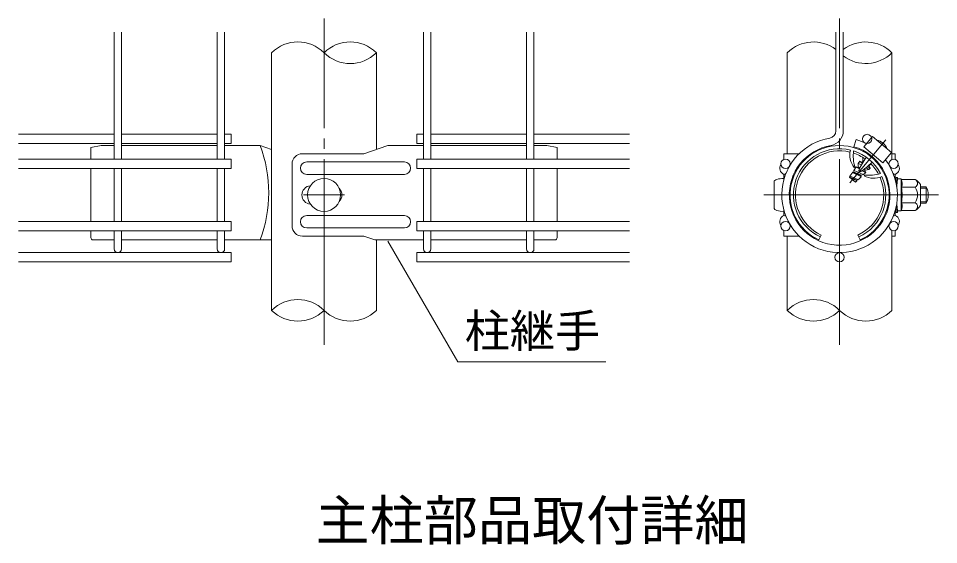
# Model space of a CAD drawing. Units: millimetres, scale not verified. Extents: x -6301 to 6299, y -4455 to 4455.
# Drawn here: x 3736 to 5075, y -1794 to -1028 of the extents above; entities that cross this region are included whole.
import ezdxf
from ezdxf.enums import TextEntityAlignment as Align

# ---------------------------------------------------------------- set-up
doc = ezdxf.new("R2010")
doc.units = ezdxf.units.MM
doc.header["$LTSCALE"] = 15
doc.linetypes.add('LONG_CHAIN', pattern=[21, 18, -1, 1, -1])
for name, color, linetype, lineweight in [('0-0_D-STR-TXT', 7, 'Continuous', 9), ('0-2_D-TTL-TXT', 7, 'Continuous', 9), ('0-3_D-STR2', 7, 'Continuous', 9), ('0-4_D-STR-DIM', 7, 'Continuous', 9), ('0-6_D-STR1', 1, 'Continuous', 9), ('0-7_D-BMK', 2, 'LONG_CHAIN', 9), ('0-8_D-STR3', 3, 'Continuous', 9)]:
    doc.layers.add(name, color=color, linetype=linetype, lineweight=lineweight)
doc.styles.add('ＭＳ ゴシック', font='')
doc.styles.get('ＭＳ ゴシック').set_extended_font_data('MS Gothic')

msp = doc.modelspace()

# ---------------------------------------------------------------- linework, layer by layer
at = {"layer": '0-0_D-STR-TXT'}
msp.add_lwpolyline([(4590.68, -1528.36), (4375.02, -1528.36), (4273.55, -1352.61)], dxfattribs=at)
at = {"layer": '0-3_D-STR2'}
for p, q in [((3875.22, -1233.3), (3875.22, -1048.42)), ((3886.02, -1233.3), (3886.02, -1048.42)), ((4025.22, -1233.3), (4025.22, -1048.42)), ((4036.02, -1233.3), (4036.02, -1048.42)), ((4325.22, -1233.3), (4325.22, -1048.42)), ((4336.02, -1233.3), (4336.02, -1048.42)), ((4475.22, -1233.3), (4475.22, -1048.42)), ((4486.02, -1233.3), (4486.02, -1048.42)), ((4925.23, -1192.02), (4925.23, -1048.42)), ((4936.03, -1192.02), (4936.03, -1048.42)), ((3736.02, -1197.19), (3875.22, -1197.19)), ((3886.02, -1197.19), (4025.22, -1197.19)), ((4036.02, -1197.19), (4045.62, -1197.19)), ((4045.62, -1210.69), (4045.62, -1197.19)), ((4325.22, -1197.19), (4315.62, -1197.19)), ((4315.62, -1210.69), (4315.62, -1197.19)), ((4475.22, -1197.19), (4336.02, -1197.19)), ((4625.22, -1197.19), (4486.02, -1197.19)), ((3736.02, -1210.69), (3875.22, -1210.69)), ((3886.02, -1210.69), (4025.22, -1210.69)), ((4036.02, -1210.69), (4045.62, -1210.69)), ((4325.22, -1210.69), (4315.62, -1210.69)), ((4475.22, -1210.69), (4336.02, -1210.69)), ((4625.22, -1210.69), (4486.02, -1210.69)), ((4951.54, -1215.27), (4954.63, -1204.93)), ((3736.02, -1233.3), (4045.62, -1233.3)), ((4045.62, -1233.3), (4045.62, -1246.8)), ((4315.62, -1233.3), (4315.62, -1246.8)), ((4625.22, -1233.3), (4315.62, -1233.3)), ((3736.02, -1246.8), (4045.62, -1246.8)), ((3875.22, -1324.05), (3875.22, -1246.8)), ((3886.02, -1324.05), (3886.02, -1246.8)), ((4025.22, -1324.05), (4025.22, -1246.8)), ((4036.02, -1324.05), (4036.02, -1246.8)), ((4625.22, -1246.8), (4315.62, -1246.8)), ((4325.22, -1324.05), (4325.22, -1246.8)), ((4336.02, -1324.05), (4336.02, -1246.8)), ((4475.22, -1324.05), (4475.22, -1246.8)), ((4486.02, -1324.05), (4486.02, -1246.8)), ((3736.02, -1324.05), (4045.62, -1324.05)), ((4045.62, -1324.05), (4045.62, -1337.55)), ((4625.22, -1324.05), (4315.62, -1324.05)), ((4315.62, -1324.05), (4315.62, -1337.55)), ((3736.02, -1337.55), (4045.62, -1337.55)), ((3875.22, -1364.02), (3875.22, -1337.55)), ((3886.02, -1364.02), (3886.02, -1337.55)), ((4025.22, -1364.02), (4025.22, -1337.55)), ((4036.02, -1364.02), (4036.02, -1337.55)), ((4625.22, -1337.55), (4315.62, -1337.55)), ((4325.22, -1364.02), (4325.22, -1337.55)), ((4336.02, -1364.02), (4336.02, -1337.55)), ((4475.22, -1364.02), (4475.22, -1337.55)), ((4486.02, -1364.02), (4486.02, -1337.55)), ((3736.02, -1369.42), (4045.62, -1369.42)), ((4045.62, -1369.42), (4045.62, -1382.92)), ((4625.22, -1369.42), (4315.62, -1369.42)), ((4315.62, -1369.42), (4315.62, -1382.92)), ((3736.02, -1382.92), (4045.62, -1382.92)), ((4625.22, -1382.92), (4315.62, -1382.92))]:
    msp.add_line(p, q, dxfattribs=at)
for centre in [(4970.58, -1203.94), (4852.03, -1240.05), (5009.22, -1240.05), (4852.03, -1330.8), (5009.22, -1330.8), (4930.63, -1376.17)]:
    msp.add_circle(centre, 6.75, dxfattribs=at)
for centre, radius, start, end in [((4930.63, -1285.42), 84, 99.83934, 37.62637), ((4914.43, -1192.02), 10.8, 279.83934, 0), ((4914.43, -1192.02), 21.6, 279.83934, 0), ((4930.63, -1285.42), 73.2, 99.83934, 73.39579), ((4930.63, -1285.42), 84, 62.37363, 73.39579), ((3880.62, -1364.02), 5.4, 180, 0), ((4030.62, -1364.02), 5.4, 180, 0), ((4330.62, -1364.02), 5.4, 180, 0), ((4480.62, -1364.02), 5.4, 180, 0)]:
    msp.add_arc(centre, radius, start, end, dxfattribs=at)
at = {"layer": '0-4_D-STR-DIM'}
for centre, start, end in [((4142.52, -1116.76), 45.18146, 134.81854), ((4218.72, -1116.76), 45.18146, 134.81854), ((4892.53, -1116.76), 52.7739, 134.81854), ((4968.73, -1116.76), 45.18146, 127.2261), ((4218.72, -1040.08), 225.18146, 314.81854), ((4968.73, -1040.08), 232.7739, 314.81854), ((4142.52, -1491.76), 45.18146, 134.81854), ((4892.53, -1491.76), 45.18146, 134.81854), ((4142.52, -1415.08), 225.18146, 314.81854), ((4218.72, -1415.08), 225.18146, 314.81854), ((4892.53, -1415.08), 225.18146, 314.81854), ((4968.73, -1415.08), 225.18146, 314.81854)]:
    msp.add_arc(centre, 54.05, start, end, dxfattribs=at)
at = {"layer": '0-6_D-STR1'}
for p, q in [((4104.42, -1078.42), (4104.42, -1453.42)), ((4256.82, -1219.15), (4256.82, -1078.42)), ((4854.43, -1078.42), (4854.43, -1225.42)), ((5006.83, -1233.74), (5006.83, -1078.42)), ((5006.83, -1453.42), (5006.83, -1337.11)), ((4256.82, -1453.42), (4256.82, -1350.87)), ((4854.43, -1345.42), (4854.43, -1453.42))]:
    msp.add_line(p, q, dxfattribs=at)
at = {"layer": '0-7_D-BMK'}
for p, q in [((4180.62, -1503.42), (4180.62, -1028.42)), ((4930.63, -1503.42), (4930.63, -1028.42)), ((4997.85, -1205.31), (4945.43, -1267.78)), ((4150.62, -1285.42), (4210.62, -1285.42)), ((5074.63, -1285.42), (4820.23, -1285.42))]:
    msp.add_line(p, q, dxfattribs=at)
at = {"layer": '0-8_D-STR3'}
for p, q in [((4978.35, -1200.54), (4965.82, -1215.48)), ((3856.62, -1213.42), (3841.62, -1216.42)), ((3841.62, -1216.42), (3841.62, -1233.3)), ((3856.62, -1213.42), (3875.22, -1213.42)), ((3886.02, -1213.42), (4025.22, -1213.42)), ((4036.02, -1213.42), (4087.89, -1213.42)), ((4087.89, -1213.42), (4104.42, -1219.15)), ((4273.36, -1213.42), (4238.69, -1225.42)), ((4325.22, -1213.42), (4273.36, -1213.42)), ((4475.22, -1213.42), (4336.02, -1213.42)), ((4504.62, -1213.42), (4486.02, -1213.42)), ((4504.62, -1213.42), (4519.62, -1216.42)), ((4519.62, -1216.42), (4519.62, -1233.3)), ((4965.82, -1215.48), (4993.4, -1238.62)), ((4985.46, -1205.82), (4985.27, -1206.35)), ((4999.5, -1217.6), (4999.01, -1217.88)), ((4238.69, -1225.42), (4149.16, -1225.42)), ((4871.84, -1225.42), (4849.63, -1225.42)), ((4849.63, -1233.74), (4849.63, -1225.42)), ((4890.83, -1225.42), (4888.7, -1225.42)), ((4964.24, -1230.73), (4964.23, -1237.23)), ((4969.84, -1223.61), (4969.84, -1225.04)), ((5006.83, -1225.42), (5011.63, -1225.42)), ((5011.63, -1233.74), (5011.63, -1225.42)), ((4134.16, -1240.42), (4134.16, -1330.42)), ((4297.62, -1237.42), (4155.39, -1237.42)), ((4954.81, -1244.74), (4951.56, -1249.6)), ((4952.91, -1244.86), (4951.88, -1245.31)), ((4960.33, -1245.78), (4957.81, -1244.73)), ((4957.83, -1239.86), (4957.82, -1244.71)), ((4957.83, -1239.86), (4960.14, -1236.4)), ((4962.28, -1241.99), (4958.19, -1239.69)), ((4963.86, -1239.21), (4960.12, -1236.78)), ((4964.45, -1238.21), (4960.14, -1236.4)), ((4964.14, -1237.19), (4963.58, -1237.85)), ((4964.89, -1237.5), (4964.23, -1237.23)), ((4974.99, -1246.41), (4971.2, -1243.96)), ((4973.99, -1242.22), (4973.4, -1241.97)), ((4974.56, -1241.53), (4973.66, -1242.61)), ((4973.66, -1242.61), (4975.11, -1246.52)), ((4974.56, -1241.53), (4974.08, -1241.33)), ((4977.05, -1241.08), (4974.59, -1241.5)), ((4982.57, -1233.85), (4981.18, -1234.16)), ((3841.62, -1246.8), (3841.62, -1324.05)), ((4297.62, -1255.42), (4155.39, -1255.42)), ((4519.62, -1246.8), (4519.62, -1324.05)), ((4849.63, -1263.17), (4849.63, -1255.42)), ((4945.74, -1258.23), (4944.78, -1259.46)), ((4945.45, -1258.67), (4945.74, -1258.23)), ((4945.74, -1258.23), (4949.76, -1252.21)), ((4957.3, -1262.9), (4945.78, -1258.26)), ((4961.67, -1258.69), (4949.58, -1252.74)), ((4961.35, -1257.08), (4949.76, -1252.21)), ((4951.55, -1252.19), (4951.07, -1252.76)), ((4951.55, -1252.19), (4951.56, -1249.6)), ((4961.93, -1256.39), (4951.62, -1252.1)), ((4964.85, -1255.5), (4952.04, -1249.61)), ((4959.46, -1247.6), (4954.72, -1244.96)), ((4959.9, -1246.67), (4957.15, -1245.51)), ((4958.4, -1249.99), (4960.7, -1251.91)), ((4965.24, -1255.88), (4962.07, -1256.42)), ((4968.33, -1252.55), (4963.62, -1249.92)), ((4967.56, -1249.88), (4965.1, -1248.85)), ((4968.6, -1252.7), (4965.24, -1255.88)), ((4968.11, -1249.02), (4966.04, -1248.15)), ((4966.7, -1256.43), (4966.44, -1257.52)), ((4968.18, -1249.15), (4967.56, -1249.88)), ((4967.56, -1249.88), (4968.6, -1252.7)), ((4973.25, -1248.28), (4968.18, -1249.15)), ((4973.33, -1248.2), (4969.04, -1245.79)), ((4973.25, -1248.28), (4975.11, -1246.52)), ((5011.63, -1263.17), (5011.63, -1255.42)), ((4835.23, -1265.92), (4835.23, -1304.92)), ((4849.63, -1261.42), (4849.63, -1263.17)), ((4953.6, -1266.93), (4944.79, -1259.54)), ((4955.74, -1263.77), (4945.43, -1259.48)), ((4945.45, -1258.67), (4945.45, -1259.46)), ((4955.16, -1264.46), (4946.13, -1260.66)), ((4953.6, -1266.93), (4955.57, -1265.05)), ((4955.35, -1264.44), (4955.57, -1265.05)), ((4955.97, -1263.7), (4955.42, -1264.34)), ((4957.23, -1263.48), (4955.97, -1263.7)), ((4957.23, -1263.48), (4959.08, -1261.73)), ((4962.09, -1258.87), (4959.08, -1261.73)), ((5013.03, -1264.62), (5012.49, -1266.62)), ((5013.13, -1259.92), (5013.13, -1263.85)), ((5013.13, -1259.92), (5014.63, -1259.92)), ((5014.53, -1264.62), (5013.23, -1269.51)), ((5013.73, -1271.92), (5014.89, -1262.44)), ((5014.63, -1259.92), (5014.63, -1263.85)), ((5020.19, -1262.17), (5015.19, -1262.17)), ((5020.32, -1285.42), (5020.32, -1262.25)), ((5020.62, -1262.91), (5020.48, -1262.39)), ((5040.71, -1262.91), (5020.62, -1262.91)), ((5048.23, -1270.42), (5048.23, -1300.42)), ((5013.73, -1271.92), (5013.73, -1273.16)), ((5040.71, -1274.16), (5020.32, -1274.16)), ((5048.23, -1273.42), (5056.63, -1273.42)), ((5048.23, -1275.45), (5057.6, -1275.45)), ((5056.63, -1273.42), (5056.63, -1297.42)), ((5013.73, -1297.69), (5013.73, -1298.92)), ((5020.32, -1285.42), (5020.32, -1308.6)), ((5040.71, -1296.68), (5020.32, -1296.68)), ((5048.23, -1295.39), (5057.6, -1295.39)), ((5048.23, -1297.42), (5056.63, -1297.42)), ((4849.63, -1315.42), (4849.63, -1307.67)), ((4849.63, -1307.67), (4849.63, -1309.42)), ((5011.63, -1315.42), (5011.63, -1307.67)), ((5013.03, -1306.22), (5012.49, -1304.23)), ((5014.53, -1306.22), (5013.23, -1301.34)), ((5013.73, -1298.92), (5014.89, -1308.41)), ((5014.63, -1307), (5014.63, -1310.92)), ((5020.13, -1308.67), (5015.19, -1308.67)), ((5040.71, -1307.94), (5020.62, -1307.94)), ((4297.62, -1315.42), (4155.39, -1315.42)), ((3841.62, -1337.55), (3841.62, -1347.87)), ((4297.62, -1333.42), (4155.39, -1333.42)), ((4519.62, -1337.55), (4519.62, -1347.87)), ((4849.63, -1345.42), (4849.63, -1337.1)), ((5011.63, -1345.42), (5011.63, -1337.1)), ((3875.22, -1350.87), (3844.62, -1350.87)), ((4025.22, -1350.87), (3886.02, -1350.87)), ((4104.42, -1350.87), (4036.02, -1350.87)), ((4238.69, -1345.42), (4149.16, -1345.42)), ((4254.44, -1350.87), (4238.69, -1345.42)), ((4254.44, -1350.87), (4325.22, -1350.87)), ((4336.02, -1350.87), (4475.22, -1350.87)), ((4486.02, -1350.87), (4516.62, -1350.87)), ((4871.84, -1345.42), (4849.63, -1345.42)), ((4890.83, -1345.42), (4888.7, -1345.42)), ((4900.63, -1350.87), (4903.88, -1343.78)), ((4960.63, -1350.87), (4957.38, -1343.78)), ((5006.83, -1345.42), (5011.63, -1345.42))]:
    msp.add_line(p, q, dxfattribs=at)
for points in [[(4978.35, -1200.54), (5005.93, -1223.68), (4993.4, -1238.62)], [(4957.81, -1244.73), (4957.15, -1245.51), (4954.81, -1244.74)], [(4962.07, -1256.42), (4961.45, -1257.16), (4962.09, -1258.87)], [(5013.13, -1307), (5013.13, -1310.92), (5014.63, -1310.92)]]:
    msp.add_lwpolyline(points, dxfattribs=at)
msp.add_circle((4180.62, -1285.42), 24, dxfattribs=at)
for centre, radius, start, end in [((3901.24, -1282.15), 198.9, 339.78603, 20.21397), ((4930.63, -1285.42), 72, 294.62432, 245.37568), ((4980.76, -1225.68), 20.41, 20.1954, 79.8046), ((4149.16, -1240.42), 15, 90, 180), ((4930.63, -1285.42), 67.2, 76.51477, 245.37568), ((4930.63, -1285.42), 64.2, 76.39388, 245.37568), ((4974.58, -1227.05), 29.13, 166.14552, 218.81508), ((5009.85, -1228.26), 59.31, 173.19065, 196.25963), ((4930.63, -1285.42), 64.2, 54.62674, 71.81465), ((4930.63, -1285.42), 67.2, 27.59553, 72.40447), ((5045.93, -1287.52), 95.24, 143.32909, 156.79151), ((4155.39, -1246.42), 9, 90, 270), ((4297.62, -1246.42), 9, 270, 90), ((4853.38, -1246.42), 9.75, 145.52206, 247.38014), ((4848.09, -1246.42), 9.13, 9.9641, 11.59585), ((4908.54, -1172.23), 95.24, 303.20849, 316.67091), ((4930.63, -1285.42), 64.2, 28.18535, 45.37326), ((5013.17, -1246.42), 9.13, 168.40415, 170.0359), ((5007.88, -1246.42), 9.75, 292.61986, 34.47794), ((4848.09, -1246.42), 9.13, 279.7159, 299.45512), ((4980.48, -1232), 29.13, 241.18492, 293.85448), ((4973.17, -1197.48), 59.31, 263.74037, 286.80935), ((5013.17, -1246.42), 9.13, 240.54488, 260.2841), ((4930.63, -1285.42), 64.2, 294.62432, 23.60612), ((4930.63, -1285.42), 67.2, 294.62432, 23.48523), ((5010.13, -1263.85), 3, 345.11181, 0), ((5016.13, -1270.28), 3, 165.11181, 171.06848), ((5011.63, -1263.85), 3, 345.11181, 0), ((5015.19, -1262.47), 0.3, 90, 173), ((5020.19, -1262.47), 0.3, 15, 90), ((5005.68, -1268.54), 15.97, 339.37322, 22.7756), ((5037.66, -1268.54), 6.4, 298.45309, 61.54691), ((5027.9, -1283.19), 24, 32.13463, 57.68315), ((4161.92, -1285.42), 13.5, 94.99037, 265.00963), ((4193.19, -1285.42), 13.5, 314.07965, 45.92035), ((5012.01, -1273.23), 1.71, 2.43295, 14.61313), ((4958.05, -1285.42), 63.57, 0, 10.20031), ((5023.44, -1285.42), 20.62, 0, 33.09348), ((5034.13, -1285.42), 25.5, 331.92751, 28.07249), ((5012.01, -1297.62), 1.71, 345.38687, 357.56705), ((5005.68, -1302.31), 15.97, 337.2244, 20.62678), ((4958.05, -1285.42), 63.57, 349.79969, 0), ((5023.44, -1285.42), 20.62, 326.90652, 0), ((5037.66, -1302.31), 6.4, 298.45309, 61.54691), ((5010.13, -1307), 3, 360, 14.88819), ((5016.13, -1300.57), 3, 188.93152, 194.88819), ((5011.63, -1307), 3, 360, 14.88819), ((5015.19, -1308.37), 0.3, 187, 270), ((5020.13, -1308.37), 0.3, 270, 337.2244), ((5027.9, -1287.66), 24, 302.31685, 327.86537), ((4155.39, -1324.42), 9, 90, 270), ((4297.62, -1324.42), 9, 270, 90), ((4853.38, -1324.42), 9.75, 112.61986, 214.47794), ((4848.09, -1324.42), 9.13, 60.54488, 80.2841), ((5013.17, -1324.42), 9.13, 99.7159, 119.45512), ((5007.88, -1324.42), 9.75, 325.52206, 67.38014), ((4149.16, -1330.42), 15, 180, 270), ((4848.09, -1324.42), 9.13, 348.40415, 350.0359), ((5013.17, -1324.42), 9.13, 189.9641, 191.59585), ((5013.17, -1324.42), 9.13, 189.9641, 191.59585), ((3844.62, -1347.87), 3, 180, 270), ((4516.62, -1347.87), 3, 270, 0)]:
    msp.add_arc(centre, radius, start, end, dxfattribs=at)
for centre, start_param, end_param in [((4849.63, -1265.92), 1.5707963, 3.1415927), ((4849.63, -1304.92), 3.1415927, 4.712389)]:
    msp.add_ellipse(centre, major_axis=(14.4, 0), ratio=0.3125, start_param=start_param, end_param=end_param, dxfattribs=at)

# ---------------------------------------------------------------- texts
at = {"layer": '0-0_D-STR-TXT', "style": 'ＭＳ ゴシック'}
msp.add_text('柱継手', height=48.06, dxfattribs=at).set_placement((4385.39, -1521.61), align=Align.BOTTOM_LEFT)
at = {"layer": '0-2_D-TTL-TXT', "style": 'ＭＳ ゴシック'}
msp.add_text('主柱部品取付詳細', height=57.73, dxfattribs=at).set_placement((4168.22, -1805.27), align=Align.BOTTOM_LEFT)

doc.saveas('drawing.dxf')
